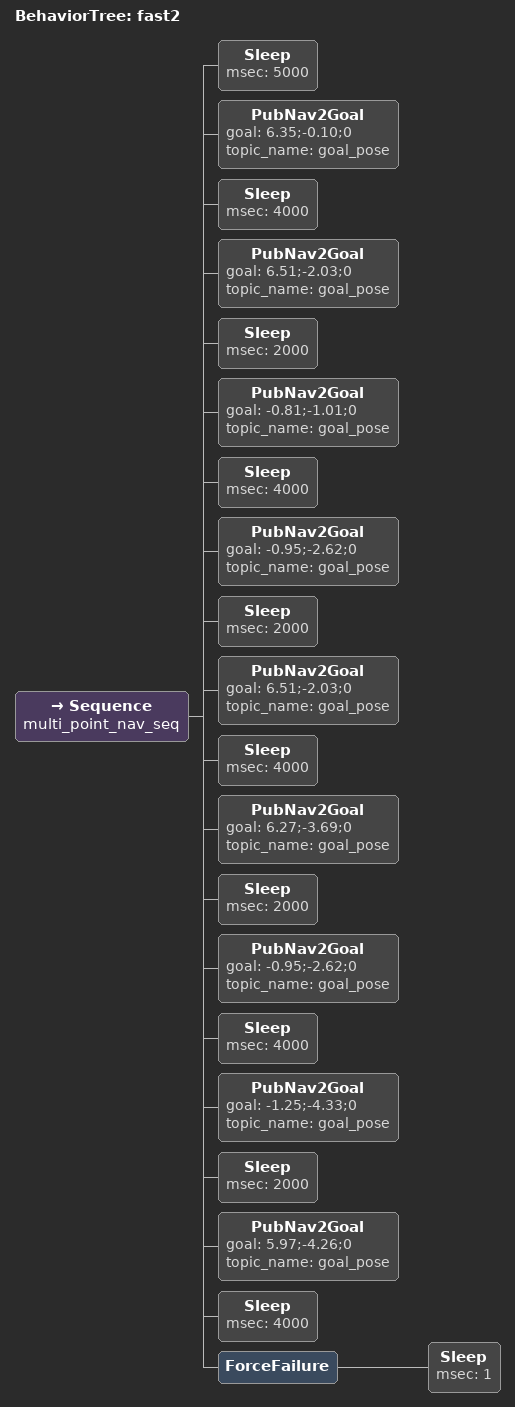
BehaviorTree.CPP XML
<?xml version="1.0" encoding="UTF-8"?>
<root BTCPP_format="4">
  <BehaviorTree ID="fast2">
    <Sequence name="multi_point_nav_seq">
        <Sleep msec="5000"/>
        <PubNav2Goal goal="6.35;-0.10;0" topic_name="goal_pose"/>
        <Sleep msec="4000"/>
        <PubNav2Goal goal="6.51;-2.03;0" topic_name="goal_pose"/>
        <Sleep msec="2000"/>
        <PubNav2Goal goal="-0.81;-1.01;0" topic_name="goal_pose"/>
        <Sleep msec="4000"/>
        <PubNav2Goal goal="-0.95;-2.62;0" topic_name="goal_pose"/>
        <Sleep msec="2000"/>
        <PubNav2Goal goal="6.51;-2.03;0" topic_name="goal_pose"/>
        <Sleep msec="4000"/>
        <PubNav2Goal goal="6.27;-3.69;0" topic_name="goal_pose"/>
        <Sleep msec="2000"/>
        <PubNav2Goal goal="-0.95;-2.62;0" topic_name="goal_pose"/>
        <Sleep msec="4000"/>
        <PubNav2Goal goal="-1.25;-4.33;0" topic_name="goal_pose"/>
        <Sleep msec="2000"/>
        <PubNav2Goal goal="5.97;-4.26;0" topic_name="goal_pose"/>
        <Sleep msec="4000"/>
        <ForceFailure>
          <Sleep msec="1"/>
        </ForceFailure>
    </Sequence>
  </BehaviorTree>
</root>
